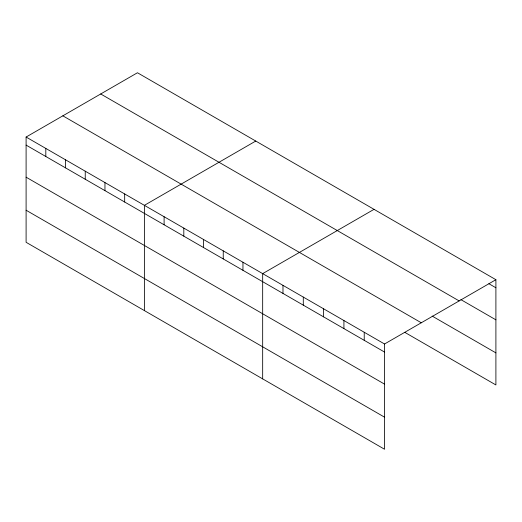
<?xml version="1.0" encoding="UTF-8"?>
<svg xmlns="http://www.w3.org/2000/svg" width="522" height="522" viewBox="0 0 522 522"><rect width="100%" height="100%" fill="white"/><g stroke="black" fill="none" stroke-linecap="round" stroke-linejoin="round"><path stroke-width="0.78" d="M26.1 137.045L384.544 343.991L384.544 449.246L26.1 242.299L26.1 137.045L137.456 72.754L495.9 279.701L495.9 384.955L404.85 332.383M255.741 141.051L144.385 205.342L144.385 310.59M374.026 209.342L262.67 273.632L262.67 378.881M384.544 343.991L495.9 279.701M488.899 283.72L495.9 287.766M460.88 299.621L495.9 319.836M100.707 93.973L459.151 300.92M432.164 316.084L495.9 352.879M62.849 115.832L421.293 322.779M26.1 145.109L384.544 352.056M26.1 177.18L384.544 384.127M26.1 210.229L384.544 417.169M364.232 332.266L364.232 340.331M343.92 320.541L343.92 328.606M323.607 308.815L323.607 316.874M303.295 297.083L303.295 305.148M282.983 285.358L282.983 293.423M242.958 262.246L242.958 270.311M223.246 250.867L223.246 258.932M203.528 239.487L203.528 247.552M183.816 228.101L183.816 236.166M164.104 216.721L164.104 224.786M124.673 193.956L124.673 202.021M104.955 182.576L104.955 190.641M85.243 171.19L85.243 179.255M65.531 159.81L65.531 167.875M45.812 148.431L45.812 156.496"/></g></svg>
